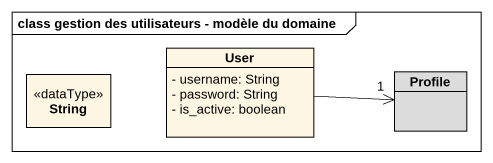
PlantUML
@startuml
mainframe class gestion des utilisateurs - modèle du domaine
hide circle
hide empty members
skinparam classAttributeIconSize 0
class User {
  - username: String
  - password: String
  - is_active: boolean
}
class String <<dataType>>
class Profile #DCDCDC
User -right-> "1" Profile
@enduml
